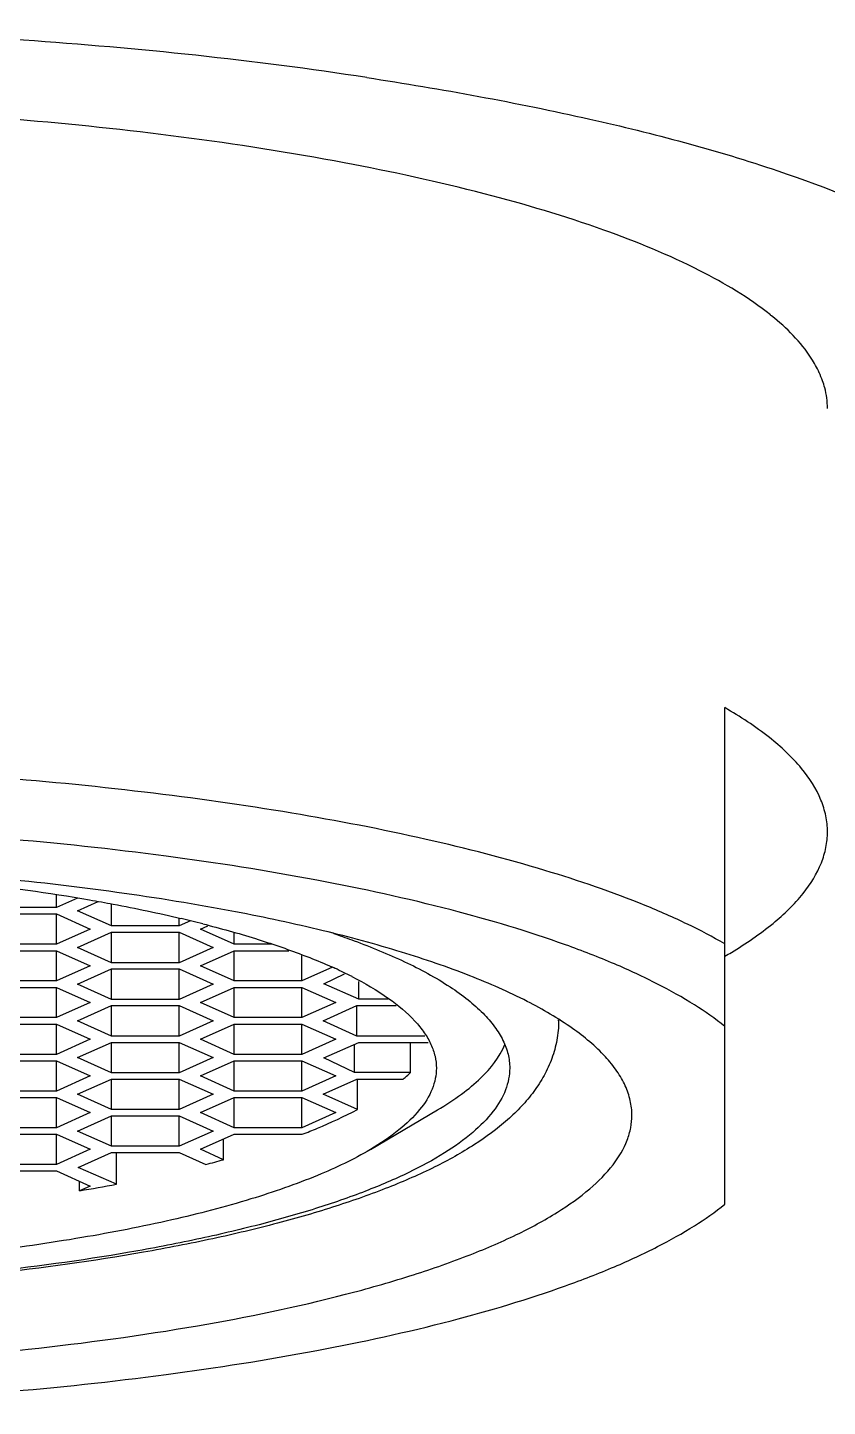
# Model space of a CAD drawing. Header units: millimetres. Extents: x 601 to 1195, y -13 to 407.
# Drawn here: x 1011.74 to 1019.92, y 239.16 to 253.26 of the extents above; entities that cross this region are included whole.
import ezdxf

# ---------------------------------------------------------------- set-up
doc = ezdxf.new("R2010")
doc.units = ezdxf.units.MM
doc.header["$LTSCALE"] = 0.1
doc.layers.add('02___PRT_ALL_AXES', color=7, linetype='Continuous')
doc.layers.add('DEF_LAYER_ASSEM_MEMBER', color=7, linetype='Continuous')

msp = doc.modelspace()

# ---------------------------------------------------------------- linework, layer by layer
at = {"color": 7, "linetype": 'Continuous'}
for p, q in [((1012.035, 244.261), (1012.035, 244.39)), ((1012.25, 244.358), (1012.035, 244.261)), ((1012.035, 244.261), (1011.343, 244.261)), ((1011.343, 244.197), (1012.035, 244.197)), ((1012.035, 243.886), (1012.035, 244.197)), ((1012.035, 244.197), (1012.382, 244.041)), ((1012.252, 244.229), (1012.463, 244.324)), ((1012.598, 244.074), (1012.252, 244.229)), ((1012.598, 244.074), (1012.598, 244.296)), ((1013.291, 244.074), (1012.598, 244.074)), ((1013.291, 244.074), (1013.291, 244.153)), ((1013.407, 244.126), (1013.291, 244.074)), ((1013.508, 244.041), (1013.585, 244.076)), ((1012.382, 244.041), (1012.035, 243.886)), ((1012.252, 243.854), (1012.598, 244.009)), ((1012.598, 244.009), (1013.291, 244.009)), ((1012.598, 243.698), (1012.598, 244.009)), ((1013.291, 243.698), (1013.291, 244.009)), ((1013.291, 244.009), (1013.638, 243.854)), ((1013.854, 243.886), (1013.508, 244.041)), ((1013.854, 243.886), (1013.854, 244.001)), ((1012.035, 243.886), (1011.343, 243.886)), ((1011.343, 243.821), (1012.035, 243.821)), ((1012.035, 243.511), (1012.035, 243.821)), ((1012.035, 243.821), (1012.382, 243.666)), ((1012.598, 243.698), (1012.252, 243.854)), ((1013.638, 243.854), (1013.291, 243.698)), ((1013.508, 243.666), (1013.854, 243.821)), ((1014.243, 243.886), (1013.854, 243.886)), ((1013.854, 243.821), (1014.413, 243.821)), ((1013.854, 243.511), (1013.854, 243.821)), ((1012.382, 243.666), (1012.035, 243.511)), ((1012.252, 243.478), (1012.598, 243.634)), ((1013.291, 243.698), (1012.598, 243.698)), ((1012.598, 243.634), (1013.291, 243.634)), ((1012.598, 243.323), (1012.598, 243.634)), ((1013.291, 243.323), (1013.291, 243.634)), ((1013.291, 243.634), (1013.638, 243.478)), ((1013.854, 243.511), (1013.508, 243.666)), ((1014.547, 243.511), (1014.547, 243.771)), ((1014.859, 243.651), (1014.547, 243.511)), ((1012.035, 243.511), (1011.343, 243.511)), ((1014.547, 243.511), (1013.854, 243.511)), ((1014.772, 243.483), (1014.983, 243.584)), ((1015.128, 243.326), (1015.128, 243.506)), ((1011.343, 243.446), (1012.035, 243.446)), ((1012.035, 243.136), (1012.035, 243.446)), ((1012.035, 243.446), (1012.382, 243.291)), ((1012.598, 243.323), (1012.252, 243.478)), ((1013.638, 243.478), (1013.291, 243.323)), ((1013.508, 243.291), (1013.854, 243.446)), ((1013.854, 243.446), (1014.547, 243.446)), ((1013.854, 243.136), (1013.854, 243.446)), ((1014.547, 243.136), (1014.547, 243.446)), ((1014.547, 243.446), (1014.893, 243.291)), ((1015.128, 243.326), (1014.772, 243.483)), ((1012.382, 243.291), (1012.035, 243.136)), ((1012.252, 243.103), (1012.598, 243.259)), ((1013.291, 243.323), (1012.598, 243.323)), ((1012.598, 243.259), (1013.291, 243.259)), ((1012.598, 242.948), (1012.598, 243.259)), ((1013.291, 242.948), (1013.291, 243.259)), ((1013.291, 243.259), (1013.638, 243.103)), ((1013.854, 243.136), (1013.508, 243.291)), ((1014.893, 243.291), (1014.547, 243.136)), ((1014.763, 243.103), (1015.11, 243.259)), ((1015.11, 243.259), (1015.51, 243.259)), ((1015.11, 242.948), (1015.11, 243.259)), ((1015.429, 243.326), (1015.128, 243.326)), ((1012.035, 243.136), (1011.343, 243.136)), ((1011.343, 243.071), (1012.035, 243.071)), ((1012.035, 242.76), (1012.035, 243.071)), ((1012.035, 243.071), (1012.382, 242.916)), ((1012.598, 242.948), (1012.252, 243.103)), ((1013.638, 243.103), (1013.291, 242.948)), ((1013.508, 242.916), (1013.854, 243.071)), ((1014.547, 243.136), (1013.854, 243.136)), ((1013.854, 243.071), (1014.547, 243.071)), ((1013.854, 242.76), (1013.854, 243.071)), ((1014.547, 242.76), (1014.547, 243.071)), ((1014.547, 243.071), (1014.893, 242.916)), ((1015.11, 242.948), (1014.763, 243.103)), ((1013.291, 242.948), (1012.598, 242.948)), ((1015.803, 242.948), (1015.11, 242.948)), ((1012.382, 242.916), (1012.035, 242.76)), ((1012.252, 242.728), (1012.598, 242.883)), ((1012.598, 242.883), (1013.291, 242.883)), ((1012.598, 242.573), (1012.598, 242.883)), ((1013.291, 242.573), (1013.291, 242.883)), ((1013.291, 242.883), (1013.638, 242.728)), ((1013.854, 242.76), (1013.508, 242.916)), ((1014.893, 242.916), (1014.547, 242.76)), ((1014.772, 242.724), (1015.128, 242.881)), ((1015.083, 242.574), (1015.083, 242.861)), ((1015.128, 242.881), (1015.838, 242.881)), ((1015.656, 242.574), (1015.656, 242.881)), ((1012.035, 242.76), (1011.343, 242.76)), ((1011.343, 242.696), (1012.035, 242.696)), ((1012.035, 242.385), (1012.035, 242.696)), ((1012.035, 242.696), (1012.382, 242.54)), ((1012.598, 242.573), (1012.252, 242.728)), ((1013.638, 242.728), (1013.291, 242.573)), ((1013.508, 242.54), (1013.854, 242.696)), ((1014.547, 242.76), (1013.854, 242.76)), ((1013.854, 242.696), (1014.547, 242.696)), ((1013.854, 242.385), (1013.854, 242.696)), ((1014.547, 242.385), (1014.547, 242.696)), ((1014.547, 242.696), (1014.893, 242.54)), ((1015.083, 242.574), (1014.772, 242.724)), ((1012.382, 242.54), (1012.035, 242.385)), ((1012.252, 242.353), (1012.598, 242.508)), ((1013.291, 242.573), (1012.598, 242.573)), ((1012.598, 242.508), (1013.291, 242.508)), ((1012.598, 242.197), (1012.598, 242.508)), ((1013.291, 242.197), (1013.291, 242.508)), ((1013.291, 242.508), (1013.638, 242.353)), ((1013.854, 242.385), (1013.508, 242.54)), ((1014.893, 242.54), (1014.547, 242.385)), ((1014.764, 242.353), (1015.11, 242.508)), ((1015.656, 242.574), (1015.083, 242.574)), ((1015.11, 242.508), (1015.584, 242.508)), ((1015.114, 242.197), (1015.114, 242.508)), ((1012.035, 242.385), (1011.343, 242.385)), ((1014.547, 242.385), (1013.854, 242.385)), ((1011.343, 242.32), (1012.035, 242.32)), ((1012.035, 242.01), (1012.035, 242.32)), ((1012.035, 242.32), (1012.382, 242.165)), ((1012.598, 242.197), (1012.252, 242.353)), ((1013.638, 242.353), (1013.291, 242.197)), ((1013.508, 242.165), (1013.854, 242.32)), ((1013.854, 242.32), (1014.547, 242.32)), ((1013.854, 242.01), (1013.854, 242.32)), ((1014.547, 242.01), (1014.547, 242.32)), ((1014.547, 242.32), (1014.893, 242.165)), ((1015.114, 242.197), (1014.764, 242.353)), ((1012.382, 242.165), (1012.035, 242.01)), ((1012.252, 241.977), (1012.598, 242.133)), ((1013.291, 242.197), (1012.598, 242.197)), ((1012.598, 242.133), (1013.291, 242.133)), ((1012.598, 241.822), (1012.598, 242.133)), ((1013.291, 241.822), (1013.291, 242.133)), ((1013.291, 242.133), (1013.638, 241.977)), ((1013.854, 242.01), (1013.508, 242.165)), ((1014.893, 242.165), (1014.547, 242.01)), ((1015.247, 241.788), (1015.934, 242.193)), ((1012.035, 242.01), (1011.343, 242.01)), ((1011.343, 241.945), (1012.035, 241.945)), ((1012.035, 241.634), (1012.035, 241.945)), ((1012.035, 241.945), (1012.382, 241.79)), ((1012.598, 241.822), (1012.252, 241.977)), ((1013.638, 241.977), (1013.291, 241.822)), ((1013.508, 241.79), (1013.854, 241.945)), ((1014.547, 242.01), (1013.854, 242.01)), ((1013.854, 241.945), (1014.551, 241.944)), ((1013.291, 241.822), (1012.598, 241.822)), ((1013.745, 241.683), (1013.745, 241.896)), ((1012.382, 241.79), (1012.035, 241.634)), ((1012.258, 241.603), (1012.6, 241.757)), ((1012.6, 241.757), (1013.292, 241.757)), ((1012.649, 241.433), (1012.649, 241.757)), ((1013.292, 241.757), (1013.565, 241.636)), ((1013.745, 241.683), (1013.508, 241.79)), ((1012.035, 241.634), (1011.343, 241.634)), ((1011.343, 241.57), (1012.035, 241.57)), ((1012.035, 241.57), (1012.382, 241.414)), ((1012.649, 241.433), (1012.258, 241.603)), ((1012.273, 241.366), (1012.273, 241.463)), ((1012.382, 241.414), (1012.273, 241.366))]:
    msp.add_line(p, q, dxfattribs=at)
for centre, radius, start, end in [((1017.584, 248.128), 2.809, 51.0358, 51.3778), ((1018.937, 249.318), 0.991, 19.4152, 24.6752), ((1010.327, 231.498), 13, 75.7266, 76.7334), ((1012.002, 235.516), 8.953, 71.1917, 71.4925), ((1012.808, 239.101), 4.991, 65.4355, 65.8551), ((1013.001, 239.518), 4.532, 62.9857, 65.454), ((1016.552, 243.103), 0.62, 0.0001, 1.118), ((1010.648, 252.964), 11.698, 284.4392, 285.3521), ((1009.258, 259.348), 18.233, 279.5186, 280.7184)]:
    msp.add_arc(centre, radius, start, end, dxfattribs=at)
for points, knots in [([(1015.212, 252.749), (1014.048, 252.927), (1011.62, 253.18), (1009.182, 253.26), (1007.922, 253.259)], [0, 0, 0, 0, 0.483064, 1, 1, 1, 1]), ([(1015.212, 252.749), (1015.976, 252.632), (1017.392, 252.375), (1019.3, 251.872), (1020.783, 251.279), (1021.576, 250.77), (1021.864, 250.495)], [0, 0, 0, 0, 0.326425, 0.607459, 0.831981, 1, 1, 1, 1]), ([(1019.338, 250.323), (1019.117, 250.499), (1018.562, 250.828), (1017.575, 251.231), (1016.355, 251.593), (1014.36, 252.025), (1011.524, 252.378), (1009.16, 252.471), (1007.922, 252.471)], [0, 0, 0, 0, 0.07226, 0.163124, 0.271866, 0.396686, 0.683953, 1, 1, 1, 1]), ([(1019.838, 249.731), (1019.815, 249.782), (1019.69, 250.005), (1019.505, 250.188), (1019.351, 250.312)], [0, 0, 0, 0, 0.220794, 1, 1, 1, 1]), ([(1019.922, 249.366), (1019.922, 249.437), (1019.909, 249.533), (1019.88, 249.624), (1019.872, 249.647)], [0, 0, 0, 0, 0.743544, 1, 1, 1, 1]), ([(1009.747, 244.636), (1010.203, 244.609), (1011.081, 244.534), (1011.955, 244.413), (1012.373, 244.341)], [0, 0, 0, 0, 0.518042, 1, 1, 1, 1]), ([(1012.373, 244.341), (1012.455, 244.327), (1012.768, 244.27), (1013.081, 244.205), (1013.31, 244.151)], [0, 0, 0, 0, 0.25967, 1, 1, 1, 1]), ([(1013.532, 244.096), (1013.713, 244.05), (1014.055, 243.955), (1014.391, 243.84), (1014.548, 243.78)], [0, 0, 0, 0, 0.525421, 1, 1, 1, 1]), ([(1014.889, 243.99), (1014.953, 243.968), (1015.193, 243.884), (1015.429, 243.787), (1015.597, 243.708)], [0, 0, 0, 0, 0.267307, 1, 1, 1, 1]), ([(1014.548, 243.78), (1014.575, 243.77), (1014.676, 243.731), (1014.776, 243.689), (1014.85, 243.656)], [0, 0, 0, 0, 0.258476, 1, 1, 1, 1]), ([(1015.597, 243.708), (1015.757, 243.632), (1015.981, 243.512), (1016.243, 243.325), (1016.397, 243.189), (1016.518, 243.051), (1016.606, 242.91), (1016.66, 242.766), (1016.672, 242.668), (1016.672, 242.62)], [0, 0, 0, 0, 0.331196, 0.473479, 0.60095, 0.714862, 0.817204, 0.910932, 1, 1, 1, 1]), ([(1015.059, 243.556), (1015.188, 243.49), (1015.417, 243.357), (1015.662, 243.156), (1015.799, 242.988), (1015.869, 242.867), (1015.912, 242.744), (1015.922, 242.661), (1015.922, 242.62)], [0, 0, 0, 0, 0.326536, 0.594308, 0.708733, 0.812479, 0.90835, 1, 1, 1, 1]), ([(1017.172, 243.103), (1017.172, 243.037), (1017.16, 242.907), (1017.108, 242.718), (1017.027, 242.542), (1016.921, 242.378), (1016.795, 242.227), (1016.598, 242.038), (1016.304, 241.822), (1015.893, 241.595), (1015.418, 241.388), (1014.88, 241.198), (1014.28, 241.024), (1013.622, 240.868), (1012.648, 240.679), (1011.329, 240.498), (1009.658, 240.368), (1008.507, 240.339), (1007.922, 240.339)], [0, 0, 0, 0, 0.019398, 0.038322, 0.057221, 0.076253, 0.095447, 0.115047, 0.156509, 0.202152, 0.252787, 0.308739, 0.370009, 0.436377, 0.507461, 0.661679, 0.82777, 1, 1, 1, 1]), ([(1015.934, 242.193), (1016.018, 242.243), (1016.173, 242.343), (1016.423, 242.549), (1016.568, 242.732), (1016.622, 242.861)], [0, 0, 0, 0, 0.302683, 0.567966, 1, 1, 1, 1]), ([(1016.672, 242.62), (1016.672, 242.583), (1016.664, 242.507), (1016.62, 242.353), (1016.503, 242.159), (1016.286, 241.943), (1015.992, 241.736), (1015.623, 241.538), (1015.18, 241.349), (1014.669, 241.173), (1014.093, 241.01), (1013.458, 240.862), (1012.514, 240.682), (1011.232, 240.509), (1009.609, 240.384), (1008.491, 240.356), (1007.922, 240.356)], [0, 0, 0, 0, 0.011855, 0.024098, 0.05101, 0.082875, 0.120796, 0.165246, 0.216318, 0.27386, 0.337555, 0.406966, 0.481557, 0.643759, 0.81863, 1, 1, 1, 1]), ([(1015.922, 242.62), (1015.922, 242.584), (1015.914, 242.511), (1015.869, 242.362), (1015.749, 242.175), (1015.53, 241.969), (1015.349, 241.848), (1015.247, 241.788)], [0, 0, 0, 0, 0.096323, 0.196129, 0.417398, 0.682344, 1, 1, 1, 1]), ([(1015.584, 242.508), (1015.59, 242.513), (1015.615, 242.535), (1015.639, 242.557), (1015.656, 242.574)], [0, 0, 0, 0, 0.255622, 1, 1, 1, 1]), ([(1014.551, 241.944), (1014.603, 241.964), (1014.794, 242.04), (1014.981, 242.126), (1015.114, 242.197)], [0, 0, 0, 0, 0.267759, 1, 1, 1, 1]), ([(1015.247, 241.788), (1015.075, 241.686), (1014.674, 241.497), (1013.992, 241.261), (1013.186, 241.052), (1012.27, 240.874), (1011.265, 240.731), (1009.807, 240.59), (1008.683, 240.55), (1007.922, 240.55)], [0, 0, 0, 0, 0.080274, 0.176828, 0.288555, 0.413702, 0.550068, 0.695118, 1, 1, 1, 1])]:
    msp.add_open_spline(points, degree=3, knots=knots, dxfattribs=at)
at = {"layer": '02___PRT_ALL_AXES', "color": 7, "linetype": 'Continuous'}
msp.add_line((1017.172, 243.114), (1017.172, 243.103), dxfattribs=at)
at = {"layer": 'DEF_LAYER_ASSEM_MEMBER', "color": 7, "linetype": 'Continuous'}
msp.add_line((1018.872, 241.228), (1018.872, 246.306), dxfattribs=at)
msp.add_arc((1016.512, 247.853), 4.721, 299.9941, 300.9374, dxfattribs=at)
for points, knots in [([(1019.922, 245.035), (1019.922, 245.09), (1019.91, 245.202), (1019.839, 245.43), (1019.653, 245.716), (1019.312, 246.031), (1019.03, 246.214), (1018.872, 246.306)], [0, 0, 0, 0, 0.095651, 0.194892, 0.415606, 0.680991, 1, 1, 1, 1]), ([(1018.872, 243.891), (1018.748, 243.962), (1018.48, 244.102), (1017.872, 244.369), (1016.982, 244.672), (1015.774, 244.983), (1014.406, 245.246), (1012.905, 245.457), (1010.732, 245.666), (1009.056, 245.726), (1007.922, 245.726)], [0, 0, 0, 0, 0.038402, 0.08092, 0.177895, 0.289829, 0.414989, 0.551197, 0.695946, 1, 1, 1, 1]), ([(1018.872, 243.047), (1018.773, 243.126), (1018.55, 243.282), (1018.172, 243.493), (1017.731, 243.697), (1017.032, 243.967), (1016.017, 244.268), (1014.651, 244.566), (1013.119, 244.806), (1011.459, 244.982), (1009.713, 245.09), (1008.523, 245.114), (1007.922, 245.114)], [0, 0, 0, 0, 0.033738, 0.072105, 0.11515, 0.162822, 0.271448, 0.396223, 0.534635, 0.683677, 0.839992, 1, 1, 1, 1]), ([(1018.939, 243.804), (1019.087, 243.893), (1019.352, 244.072), (1019.671, 244.377), (1019.845, 244.653), (1019.911, 244.874), (1019.922, 244.982), (1019.922, 245.035)], [0, 0, 0, 0, 0.316609, 0.581218, 0.802908, 0.903157, 1, 1, 1, 1]), ([(1013.868, 244.218), (1013.465, 244.295), (1012.625, 244.431), (1011.78, 244.528), (1011.342, 244.569)], [0, 0, 0, 0, 0.482302, 1, 1, 1, 1]), ([(1017.922, 242.137), (1017.922, 242.188), (1017.91, 242.292), (1017.857, 242.445), (1017.769, 242.596), (1017.6, 242.805), (1017.295, 243.055), (1016.826, 243.328), (1016.238, 243.585), (1015.54, 243.823), (1014.738, 244.039), (1014.168, 244.161), (1013.868, 244.218)], [0, 0, 0, 0, 0.031757, 0.064966, 0.100886, 0.140487, 0.233101, 0.345989, 0.47993, 0.634477, 0.808416, 1, 1, 1, 1]), ([(1007.922, 239.549), (1008.572, 239.549), (1009.85, 239.581), (1011.705, 239.724), (1013.416, 239.956), (1014.717, 240.224), (1015.633, 240.483), (1016.217, 240.685), (1016.723, 240.9), (1017.145, 241.127), (1017.481, 241.364), (1017.729, 241.61), (1017.862, 241.832), (1017.913, 242.008), (1017.922, 242.095), (1017.922, 242.137)], [0, 0, 0, 0, 0.181373, 0.356252, 0.518458, 0.662434, 0.726132, 0.783676, 0.834749, 0.879201, 0.917123, 0.948988, 0.975901, 0.988144, 1, 1, 1, 1]), ([(1007.922, 239.161), (1008.523, 239.161), (1009.713, 239.185), (1011.459, 239.292), (1013.119, 239.469), (1014.651, 239.709), (1016.017, 240.006), (1017.032, 240.308), (1017.731, 240.578), (1018.172, 240.781), (1018.55, 240.993), (1018.773, 241.148), (1018.872, 241.228)], [0, 0, 0, 0, 0.160008, 0.316323, 0.465365, 0.603777, 0.728552, 0.837178, 0.88485, 0.927895, 0.966262, 1, 1, 1, 1])]:
    msp.add_open_spline(points, degree=3, knots=knots, dxfattribs=at)

doc.saveas('drawing.dxf')
